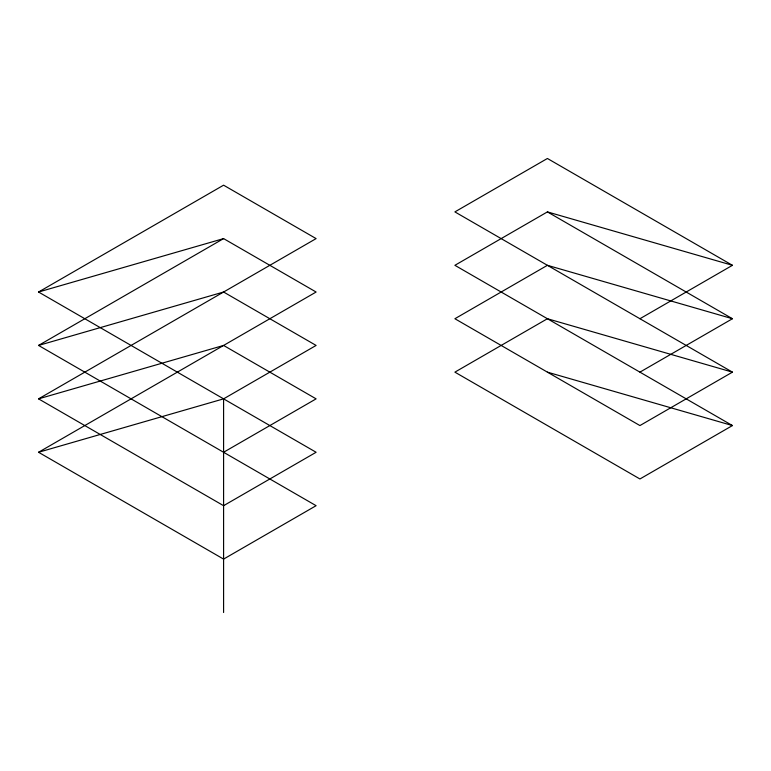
<?xml version="1.0" encoding="UTF-8"?>
<svg xmlns="http://www.w3.org/2000/svg" width="771" height="771" viewBox="0 0 771 771"><rect width="100%" height="100%" fill="white"/><g stroke="black" fill="none" stroke-linecap="round" stroke-linejoin="round"><path stroke-width="1.16" d="M38.55 292.016L223.59 185.185L316.11 238.605L38.55 398.858L223.59 505.689L316.11 452.269L38.55 292.016L223.59 238.605L316.11 292.026L38.55 452.269L223.59 559.1L316.11 505.689L38.55 345.437L223.59 238.605M38.55 452.269L223.59 398.858L316.11 345.437L223.59 292.016L38.55 345.437M639.93 318.731L732.45 265.311L547.41 211.9L454.89 265.311L732.45 425.563L639.93 478.974L454.89 372.142L547.41 318.731L732.45 372.142L639.93 425.563L454.89 318.731L547.41 265.311L732.45 318.731L639.93 372.142M223.59 452.269L316.11 398.858L223.59 345.437L38.55 398.858M547.41 372.152L732.45 425.563M732.45 265.311L547.41 158.479L454.89 211.9L732.45 372.142M547.41 211.9L732.45 318.731M223.59 398.848L223.59 612.521"/></g></svg>
